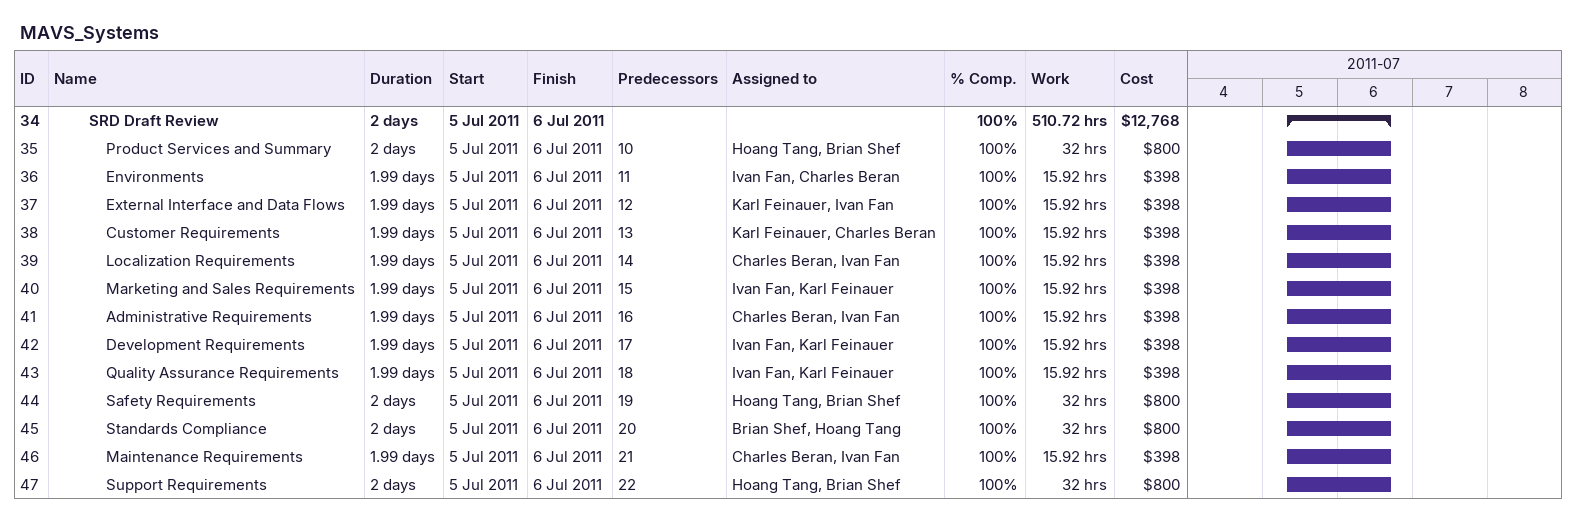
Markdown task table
MAVS_Systems

| ID | Level | Task | Duration | Start | Finish | Predecessors | Resources | % complete | Work (h) | Cost ($) |
|---|---|---|---|---|---|---|---|---|---|---|
| 34 | 3 | **SRD Draft Review** | 2d | 2011-07-05 | 2011-07-06 |  |  | 100 | 510.72 | 12768 |
| 35 | 4 | Product Services and Summary | 2d | 2011-07-05 | 2011-07-06 | 10 | Hoang Tang, Brian Shef | 100 | 32 | 800 |
| 36 | 4 | Environments | 1.99d | 2011-07-05 | 2011-07-06 | 11 | Ivan Fan, Charles Beran | 100 | 15.92 | 398 |
| 37 | 4 | External Interface and Data Flows | 1.99d | 2011-07-05 | 2011-07-06 | 12 | Karl Feinauer, Ivan Fan | 100 | 15.92 | 398 |
| 38 | 4 | Customer Requirements | 1.99d | 2011-07-05 | 2011-07-06 | 13 | Karl Feinauer, Charles Beran | 100 | 15.92 | 398 |
| 39 | 4 | Localization Requirements | 1.99d | 2011-07-05 | 2011-07-06 | 14 | Charles Beran, Ivan Fan | 100 | 15.92 | 398 |
| 40 | 4 | Marketing and Sales Requirements | 1.99d | 2011-07-05 | 2011-07-06 | 15 | Ivan Fan, Karl Feinauer | 100 | 15.92 | 398 |
| 41 | 4 | Administrative Requirements | 1.99d | 2011-07-05 | 2011-07-06 | 16 | Charles Beran, Ivan Fan | 100 | 15.92 | 398 |
| 42 | 4 | Development Requirements | 1.99d | 2011-07-05 | 2011-07-06 | 17 | Ivan Fan, Karl Feinauer | 100 | 15.92 | 398 |
| 43 | 4 | Quality Assurance Requirements | 1.99d | 2011-07-05 | 2011-07-06 | 18 | Ivan Fan, Karl Feinauer | 100 | 15.92 | 398 |
| 44 | 4 | Safety Requirements | 2d | 2011-07-05 | 2011-07-06 | 19 | Hoang Tang, Brian Shef | 100 | 32 | 800 |
| 45 | 4 | Standards Compliance | 2d | 2011-07-05 | 2011-07-06 | 20 | Brian Shef, Hoang Tang | 100 | 32 | 800 |
| 46 | 4 | Maintenance Requirements | 1.99d | 2011-07-05 | 2011-07-06 | 21 | Charles Beran, Ivan Fan | 100 | 15.92 | 398 |
| 47 | 4 | Support Requirements | 2d | 2011-07-05 | 2011-07-06 | 22 | Hoang Tang, Brian Shef | 100 | 32 | 800 |
